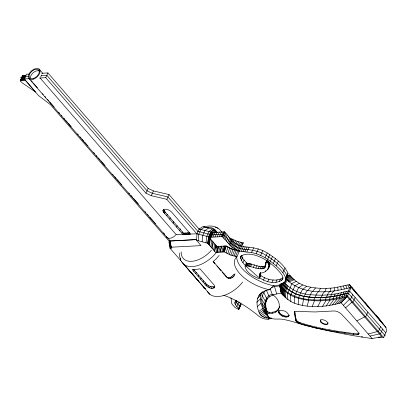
<?xml version="1.0" encoding="UTF-8"?>
<svg xmlns="http://www.w3.org/2000/svg" width="407" height="407" viewBox="0 0 407 407"><rect width="100%" height="100%" fill="white"/><g stroke="black" fill="none" stroke-linecap="round" stroke-linejoin="round"><path stroke-width="0.61" d="M294.347 296.978C311.299 302.935 329.96 301.317 346.983 296.555L381.771 336.691L372.11 338.538L341.152 302.818C325.997 307.056 309.391 308.496 294.302 303.195L294.347 296.978C288.685 294.602 283.725 290.608 279.838 285.877L274.542 286.559L271.617 287.418M266.671 260.724L265.817 262.79L265.038 267.358L264.133 268.33L263.09 268.752L258.109 268.686L247.756 265.908L245.792 265.863L244.983 266.239C246.138 272.975 253.536 276.302 259.096 278.749L259.951 273.148C265.094 273.138 269.002 269.419 270.126 264.519M166.667 236.442L166.524 236.681L170.258 240.98L171.235 247.217L200.997 245.614L196.606 240.369L196.963 233.771L199.15 229.014L202.945 226.582L214.046 229.456L216.743 232.56M179.782 252.956L179.599 256.166L180.805 260.439M378.164 337.189L383.618 337.54L386.614 330.922L385.978 327.543L380.489 320.314L349.532 284.6L334.523 287.78L334.33 290.985A7.565 5.199 82.8 0 0 331.496 294.541L329.309 299.298C312.245 301.185 291.076 300.183 280.199 284.915L273.646 285.739L269.454 289.738C256.425 291.575 254.701 302.564 259.381 313.049C261.182 317.928 267.272 318.32 271.698 318.076C266.448 320.884 260.495 318.121 256.593 314.306C246.601 306.552 235.862 299.394 223.794 295.35M198.341 240.817L198.789 234.239L200.977 229.487L204.68 227.03M298.168 304.492L298.692 298.438M278.52 312.23L278.968 310.668L278.52 312.23C279.884 315.756 284.839 318.111 288.349 316.529L289.143 315.12L288.349 316.529M288.767 315.944C288.512 311.869 282.524 309.3 279.004 310.912L278.586 311.497M202.157 241.804L202.808 235.282L204.991 230.525L208.496 228.017M262.515 316.692L266.341 314.107L263.787 311.808L260.989 303.388L260.399 298.916L260.892 295.055L262.459 291.809M372.11 338.538C351.689 335.76 331.359 331.659 311.274 326.902C302.05 324.913 293.274 321.194 283.974 319.571C279.039 318.177 273.331 320.355 268.9 317.338C262.993 310.363 257.906 297.542 265.822 290.318M266.778 312.332C262.693 306.232 264.692 294.866 272.99 294.246L273.082 294.978C282.066 301.17 281.863 314.311 268.869 313.375L266.778 312.332L267.185 311.452C265.552 307.275 264.815 302.233 267.419 298.28M205.973 242.791L206.822 236.319L209.01 231.563L212.312 229.004M279.645 307.346L279.792 306.237M163.059 210.266C165.425 207.687 169.892 210.16 171.82 212.322L190.578 234.081L182.947 234.463L163.67 212.276L162.998 210.724L163.497 209.32M215.461 252.162L207.707 243.238L208.649 236.788L210.836 232.036L214.046 229.456M207.768 243.315L208.715 236.869L210.862 232.041L214.113 229.528M208.353 243.981L209.33 237.571M260.19 276.368L260.729 272.822M208.944 244.663L209.951 238.288M209.402 245.192L210.434 238.843M210.74 246.728L211.838 240.466M302.442 305.464L303.49 299.527M211.671 247.802L212.82 241.59M212.189 248.397L213.37 242.221M334.523 287.78L330.876 288.151L330.23 291.407A7.565 4.935 86 0 0 327.462 294.953L325.274 299.71M268.427 268.218C269.052 266.107 269.007 262.866 266.554 262.001L265.939 262.306M213.578 249.995L214.83 243.905M214.392 250.936L215.69 244.892M214.728 251.317L216.041 245.294M216.407 247.98L216.809 246.184L216.585 248.184M230.835 297.868L231.349 299.389L231.425 302.732L232.194 304.385L235.2 307.656L238.66 309.447L238.904 309.178L238.385 308.42L235.383 304.736L234.854 303.052L235.175 301.653L236.33 300.549M216.203 252.33L217.592 246.362M279.533 284.941L284.859 282.02L285.816 277.961L288.003 273.209C283.842 264.255 275.376 258.191 267.262 252.966C260.628 248.784 252.864 247.39 245.172 246.886C240.105 246.138 235.053 244.012 231.669 240.049L224.557 231.868L212.53 232.473L199.15 229.014M285.953 279.645L286.91 275.585C282.748 266.631 274.282 260.566 266.168 255.342C259.534 251.16 251.77 249.766 244.078 249.262C239.011 248.519 233.959 246.388 230.576 242.43L223.463 234.244L211.437 234.854L198.056 231.39M288.003 273.209L287.047 277.264L284.859 282.02M216.967 252.289L218.396 246.316M217.277 252.274L218.722 246.301M229.166 278.408L226.989 277.442C229.889 279.863 234.585 277.274 235.007 273.753M20.35 80.672L20.584 80.347L25.259 80.087L35.577 92.063L22.309 82.911L20.615 81.303L20.35 80.672L22.588 75.707L26.109 75.407M22.588 75.707L20.421 80.957M218.686 252.198L220.207 246.22M219.907 252.131L221.489 246.149M220.243 252.111L221.846 246.133M307.122 306.125L308.75 300.274M221.764 252.03L223.443 246.047M222.848 251.974L224.583 245.986M223.051 251.964L224.801 245.97M223.916 251.918L225.712 245.925M215.664 252.36L224.181 251.902L225.992 245.909C233.593 250.798 242.76 251.709 251.531 252.559C258.409 253.856 264.759 257.092 270.375 261.197C276.353 265.903 282.799 270.762 285.816 277.961M269.454 289.738A30.581 14.922 24.7 0 1 240.842 274.771A30.581 14.922 24.7 0 1 236.971 256.629L230.896 255.179L224.42 252.045L226.241 246.057L216.992 246.393L208.649 236.788M226.078 252.986L227.986 247.049L226.241 246.057M358.679 334.264L358.75 333.318L357.534 331.293L341.809 314.53L340.16 313.044L337.286 311.528L335.098 310.994L333.053 310.999L315.084 311.955L296.769 311.431L294.317 312.016L295.772 320.655L297.054 322.227L299.231 323.397L315.883 328.006L329.395 330.759L353.21 334.376L357.051 334.808L358.679 334.264L359.198 333.023L358.175 333.918L353.586 333.552L337.24 331.206L322.782 328.591L310.22 325.697L299.608 322.573L297.436 321.403L296.154 319.831L294.699 311.421L294.322 312.25M227.706 253.82L229.701 247.929L227.986 247.049M229.314 254.553L231.395 248.697L229.701 247.929M230.896 255.179L233.058 249.359L239.453 250.885L243.315 242.847L237.235 241.392L230.26 238.131M330.876 288.151L326.165 288.344L324.934 291.621A7.565 4.614 89.2 0 0 322.242 295.167L320.055 299.923M232.453 255.698L234.697 249.903M312.235 306.491L314.494 300.681M233.984 256.115L236.309 250.341M235.49 256.425L237.897 250.671M236.971 256.629L239.453 250.885L235.322 249.303L231.822 247.069L222.37 236.62L210.343 237.23L196.963 233.771L175.849 234.753M20.584 80.347L22.772 75.595M20.823 80.327L23.011 75.575M21.088 80.311L23.27 75.56M21.622 80.286L23.809 75.529M22.339 80.245L24.522 75.493M23.138 80.204L25.32 75.448M196.606 239.606L169.017 241.092L50.616 104.828L38.446 95.472L24.206 78.968L26.394 74.211L28.928 74.059M23.921 80.159L25.137 77.518M24.603 80.123L25.086 79.07M40.7 77.071L41.672 74.954M39.403 78.052L45.737 77.676L47.919 72.919L148.128 188.451L153.429 190.939L169.042 194.571L199.257 229.345M197.069 234.096L166.855 199.323L151.241 195.691L145.945 193.208L148.128 188.451M151.241 195.691L153.429 190.939M166.855 199.323L169.042 194.571M162.998 210.724L163.65 209.3M163.085 211.233L163.741 209.809M163.334 211.788L163.99 210.363M163.706 212.322L164.565 210.399M163.772 212.393L164.601 210.444M163.833 212.464L164.662 210.516M164.621 213.37L165.278 211.945M166.712 215.776L167.369 214.352M169.683 219.195L170.34 217.77M173.107 223.138L173.764 221.713M181.588 261.574L170.029 248.275L168.991 242.094L169.719 240.506M169.785 240.985L169.297 242.043L170.324 248.229M176.572 227.121L177.228 225.697M179.645 230.662L180.52 228.759M181.914 233.267L182.565 231.842M182.947 234.463L183.603 233.038M183.196 234.478L183.852 233.053M183.954 234.437L184.61 233.013M185.093 234.376L185.75 232.952M186.442 234.305L187.317 232.402M187.836 234.228L188.492 232.804M189.097 234.157L189.754 232.733M208.816 236.833L211.004 232.082M209.056 236.894L211.243 232.143M209.351 236.971L211.538 232.219M193.732 271.301L194.276 270.121M209.666 237.052L211.854 232.3M209.961 237.128L212.149 232.377M210.2 237.189L212.388 232.438M210.343 237.23L212.53 232.473M210.465 237.23L212.652 232.478M211.345 237.184L213.533 232.428M195.731 273.601L196.276 272.42M212.927 237.098L215.115 232.341M214.952 236.986L217.135 232.234M198.138 276.373L198.682 275.193M217.145 236.869L219.327 232.117M219.241 236.757L221.428 232.005M200.661 279.273L201.2 278.093M220.976 236.665L223.163 231.909M222.085 236.604L224.272 231.853M222.37 236.62L224.557 231.868M222.838 237.159L225.025 232.402M202.991 281.954L203.536 280.774M223.758 238.217L225.946 233.465M224.974 239.616L227.162 234.864M204.843 284.086L205.382 282.906M205.911 285.312L192.14 269.444L194.989 269.693L199.99 268.798L213.889 284.798L214.662 285.938L214.789 287.083L214.128 287.876C211.213 289.372 207.987 287.352 205.911 285.312L206.451 284.132L193.63 269.378M226.317 241.163L228.505 236.411M206.639 286.045L207.188 284.854L206.451 284.132M227.625 242.669L229.813 237.917M208.058 287.062L208.643 285.78L207.188 284.854M228.734 243.946L230.922 239.189M209.666 287.876L210.322 286.457L213.543 286.92L214.693 286.65L214.128 287.876M229.482 244.805L231.669 240.049M229.843 245.212L232.026 240.456M211.284 288.441L212.016 286.843M230.8 246.174L232.982 241.422M231.822 247.069L234.01 242.313M212.892 288.324L213.543 286.92M232.921 247.888L235.109 243.132M234.086 248.631L236.274 243.879M235.322 249.303L237.51 244.551M236.63 249.903L238.817 245.151M238.009 250.432L240.196 245.675M241.173 251.307L243.361 246.556M242.984 251.643L245.172 246.886M240.527 257.092L241.137 255.896C248.804 251.796 258.297 255.718 265.288 259.697C272.008 264.168 278.515 269.49 282.799 276.434L282.946 278.612L281.654 280.387C272.049 285.739 260.77 280.052 253.673 273.011C248.967 268.208 241.616 264.199 240.527 257.092L241.015 256.039M240.608 258.618L242.063 255.448M244.882 251.877L247.069 247.125M241.402 260.485L242.857 257.316M246.871 252.025L249.059 247.268M242.933 262.693L244.149 260.053M245.233 265.257L246.449 262.617M251.531 252.559L253.719 247.807M245.792 265.863L247.008 263.222M246.347 265.796L247.558 263.156M246.998 265.812L248.214 263.171M247.756 265.908L248.967 263.268M248.611 266.086L249.827 263.446M249.567 266.341L250.778 263.7M256.12 253.688L258.308 248.931M250.62 266.682L251.836 264.041M234.854 303.052L236.07 300.407M235.383 304.736L237.083 301.043M253.246 267.511L254.456 264.871M236.757 306.72L238.94 301.969M260.633 255.408L262.82 250.651M255.83 268.213L257.046 265.567M238.385 308.42L240.573 303.668L239.759 302.818M238.66 309.447L240.603 305.225M238.904 309.178L241.092 304.421L240.573 303.668M258.109 268.686L259.325 266.041M265.074 257.717L267.262 252.966M260.078 268.93L261.294 266.29M261.737 268.956L262.953 266.315M259.783 274.242L260.511 272.659M259.635 275.198L260.607 273.087M259.478 276.256L260.689 273.616M263.09 268.752L264.306 266.112M265.817 262.79L266.926 260.465M259.32 277.284L260.775 274.115M265.756 263.522L266.483 261.94M267.664 259.315L269.851 254.558M266.554 262.001L267.038 260.943M259.427 277.63L260.643 274.99M260.068 276.633L260.795 275.051M265.512 264.809L266 263.751M259.722 277.961L260.933 275.32M264.133 268.33L265.349 265.69M265.369 265.593L266.097 264.006M266.982 262.149L267.709 260.561M265.11 266.961L265.598 265.903M264.865 267.679L265.593 266.092M267.445 262.474L268.172 260.892M267.913 262.973L268.645 261.386M268.361 263.614L269.088 262.032M265.389 271.652L265.878 270.594M268.712 264.871L269.922 262.23M270.375 261.197L272.563 256.446M268.742 266.651L269.953 264.006M267.76 269.571L268.976 266.931M263.41 280.184L264.626 277.543M273.214 263.38L275.402 258.628M267.694 281.72L268.91 279.08M276.175 265.852L278.363 261.101M271.942 282.422L273.153 279.782M266.066 301.078C264.067 306.171 266.453 311.625 268.142 316.458M265.639 304.421L265.237 305.301L261.691 299.343M275.87 282.382L277.086 279.736M266.153 308.313L265.751 309.188L262.266 303.714M282.921 272.573L285.109 267.821M279.202 281.675L280.418 279.029M281.654 280.387L282.87 277.747M280.331 285.068L280.82 284.01M280.377 285.119L280.861 284.061M280.428 285.175L280.911 284.117M280.52 285.282L281.252 283.699M280.606 285.383L281.573 283.262M280.698 285.49L281.639 283.343M280.988 285.928L282.199 283.287M268.869 313.375L269.276 312.495C273.051 312.53 277.599 311.533 279.36 307.799M281.42 286.513L283.119 282.814M281.939 287.133L284.127 282.377C290.761 289.962 300.463 294.058 310.46 294.688C319.785 295.523 329.273 295.38 338.446 293.335C342.236 292.918 345.95 290.623 349.75 291.193L385.805 332.789M282.544 287.785L284.732 283.033A7.565 4.136 -43.9 0 0 285.831 279.497M283.236 288.482L285.424 283.725A7.565 3.856 -46 0 0 286.482 279.497L291.941 277.554C300.58 286.91 314.077 288.563 326.165 288.344M272.471 313.125L272.873 312.245M284.015 289.209L286.202 284.452M288.003 282.092L288.507 280.993L286.106 278.378M284.88 289.972L287.067 285.221M275.508 312.133L275.91 311.258M285.831 290.776L288.019 286.019M277.818 310.48L278.22 309.6M287.937 292.618L290.125 287.866A7.53 2.722 -52.8 0 0 291.361 283.796L296.286 281.379M278.8 313.069L279.182 312.24L278.902 311.406M279.416 313.95L279.797 313.125L279.182 312.24M280.321 314.815L280.703 313.99L279.797 313.125M290.964 294.622L293.147 289.87A7.514 1.094 -60.6 0 0 294.673 285.994L299.231 283.333M281.456 315.608L281.832 314.779L280.703 313.99M282.738 316.27L283.119 315.445C284.854 316.112 287.021 316.783 288.726 315.705M284.086 316.758L284.468 315.934M294.505 296.311L296.693 291.554A7.53 0.626 -68 0 1 298.55 287.835L302.681 284.976M285.409 317.043L285.79 316.214M286.609 317.099L286.991 316.27M287.612 316.921L287.993 316.097M298.575 297.675L300.758 292.918A7.545 2.025 -74.3 0 1 302.894 289.296L306.547 286.274M294.373 312.576L294.754 311.752M294.51 313.446L294.892 312.622M294.704 314.677L295.085 313.853M294.933 316.097L295.309 315.272M303.159 298.718L305.347 293.966A7.555 3.037 -79.5 0 1 307.697 290.384L310.821 287.245M295.156 317.526L295.538 316.702M295.36 318.788L295.736 317.964M295.507 319.714L295.884 318.885M295.568 320.121L295.95 319.292M295.772 320.655L296.154 319.831M296.103 321.225L296.479 320.401M296.525 321.749L296.907 320.919M297.054 322.227L297.436 321.403M297.68 322.659L298.061 321.835M308.272 299.44L310.46 294.688A7.56 3.744 -83.9 0 1 312.958 291.132L315.501 287.907M298.402 323.051L298.784 322.227M299.231 323.397L299.608 322.573M300.152 323.702L300.534 322.873M313.904 299.842L316.086 295.09A7.565 4.243 -87.5 0 1 318.696 291.539L320.614 288.273M304.268 324.974L304.65 324.15M309.839 326.526L310.22 325.697M315.883 328.006L316.264 327.177M329.309 299.298L332.962 298.738L335.149 293.986M332.962 298.738L336.258 298.092L338.446 293.335M322.4 329.416L322.782 328.591M336.258 298.092L339.209 297.405L341.397 292.653M339.209 297.405L341.844 296.734L344.032 291.982M341.844 296.734L344.174 296.133L346.362 291.381M329.395 330.759L329.772 329.935M344.174 296.133L346.23 295.655L348.417 290.898A7.26 4.162 -88.3 0 1 349.822 288.349L351.19 287.413L385.978 327.543M383.618 337.54L347.563 295.945L351.19 287.413L349.532 284.6M350.498 299.328L352.681 294.576M336.859 332.036L337.24 331.206M352.945 302.152L355.128 297.4M344.795 333.241L345.177 332.412M353.21 334.376L353.586 333.552M357.051 334.808L357.432 333.979M365.674 316.844L367.862 312.088M357.799 334.742L358.175 333.918M358.338 334.564L358.72 333.735M378.408 331.532L380.596 326.78M380.433 333.867L382.621 329.11M294.302 303.195C289.265 301.078 284.849 297.527 281.39 293.315C275.376 293.783 267.811 295.487 265.664 301.958L262.164 295.589M317.786 306.563L320.731 300.763M241.829 242.638L240.079 245.914L241.641 246.133L240.038 245.853M238.802 245.045L240.323 242.328M237.2 244.612L238.792 241.911M322.497 306.369L326.027 300.549M235.577 244.068L237.235 241.392M234.269 242.887L235.653 240.766M326.144 305.998L330.123 300.127M232.967 241.605L234.05 240.033M231.456 240.527L232.417 239.199M228.393 277.828L231.558 276.862L233.994 274.303L234.737 274.862M329.441 305.494L333.826 299.562M230.092 239.128L230.759 238.258M332.402 304.914L337.154 298.911M335.053 304.299L340.13 298.219M219.185 255.342L216.234 258.847L213.207 261.462L227.711 277.986M337.403 303.698L342.775 297.542M267.842 268.34L269.515 265.837L269.8 262.495M240.847 304.695L241.092 304.421M239.754 307.071L239.998 306.802L239.479 306.044L236.477 302.36L235.948 300.671M339.474 303.164L345.1 296.947M341.046 302.798L346.866 296.53M341.152 302.818L346.983 296.555M258.827 295.507L261.248 293.04M257.336 298.59L260.892 295.055M343.33 305.336L349.435 299.384M256.873 302.259L260.399 298.916M345.512 307.85L351.882 302.208M257.433 306.507L260.989 303.388M214.403 232.555L215.741 231.405M213.039 232.779L215.288 230.881M211.971 232.443L214.693 230.199M259.015 311.34L262.657 308.475M259.381 313.049L263.044 310.271M260.088 314.509L263.787 311.808M261.131 315.725L264.886 313.09M264.235 317.409L267.664 315.181M266.295 317.882L268.808 316.31M268.691 318.111L269.729 317.485M268.076 319.251L269.622 318.335M282.748 278.012C275.915 281.98 267.012 279.843 260.811 275.585M356.842 320.925L364.616 316.9M285.745 278.759L289.158 281.868L294.322 279.665M265.227 265.949C258.877 268.493 252.737 262.902 246.433 263.634M288.207 281.064L293.472 278.948M287.301 280.265L292.669 278.235M286.299 278.571L291.285 276.897L291.941 277.554M286.777 277.518L290.705 276.267L291.285 276.897M286.793 276.694L290.201 275.666L290.705 276.267M286.889 275.88L289.672 275.076M286.91 275.915L289.774 275.096L290.201 275.666M368.177 333.994L377.35 331.588M289.158 281.868C306.41 295.604 331.013 292.714 351.073 287.388L349.425 284.574M361.37 337.016L362.561 336.726M369.978 336.075L379.375 333.923M203.724 226.892C208.42 225.62 213.817 225.392 218.025 228.23M168.991 242.094L170.645 241.824M170.029 248.275L171.891 247.975L171.235 247.217M287.362 275.386L289.774 275.096M288.176 281.039L288.507 280.993M41.59 73.301L47.919 72.919M25.3 76.587L28.47 76.399M41.127 75.641L46.825 75.3L147.039 190.827L152.335 193.315L167.949 196.947L198.163 231.72M24.206 78.968L29.273 78.663M25.509 76.954L21.011 77.203L20.777 77.523L21.347 78.556M189.672 232.916L183.521 233.216L164.28 211.075L163.568 209.478M170.258 240.98L196.571 239.56M203.8 287.459C202.874 287.546 204.97 289.163 205.52 288.39M205.739 288.777L205.245 288.802L188.044 269.007M239.479 248.321L240.547 248.509M384.071 335.622L385.292 335.831L348.25 293.101C326.811 298.646 297.873 302.574 282.071 283.501M348.657 293.569C343.767 293.208 338.99 295.96 334.055 296.362C324.216 298.026 314.097 297.899 304.253 296.342C295.528 295.111 287.571 290.374 282.076 283.552M346.23 295.655L347.563 295.945M196.606 240.369L207.707 243.238M231.395 248.697L233.058 249.359M208.643 285.78L210.322 286.457M267.185 311.452L269.276 312.495M281.832 314.779L283.119 315.445M232.957 275.727L233.811 276.363M214.087 262.8L214.804 263.339M231.558 276.862L232.529 277.584M218.493 267.872L219.21 268.406M229.975 277.599L230.84 278.246M223.346 273.458L224.064 273.992M225.193 275.585L225.91 276.124M226.261 276.811L226.979 277.35M247.09 263.634L242.491 258.109L241.646 255.225M198.204 280.698L198.814 281.339M213.115 261.686L214.886 263.721M216.885 266.025L218.091 267.409M219.21 268.701L221.011 270.772M222.176 272.115L225.905 276.404M39.062 69.063L42.811 73.377M40.217 78.124L176.185 234.605M31.186 80.622L32.438 82.061M33.272 83.023L37.444 87.82M42.45 93.579L43.284 94.541M44.953 96.459L45.788 97.421M47.456 99.344L48.703 100.783M49.537 101.74L54.126 107.021M58.715 112.301L59.549 113.263M61.218 115.181L62.052 116.143M63.721 118.061L64.972 119.5M65.807 120.462L67.476 122.38M68.31 123.341L71.225 126.699M77.483 133.903L78.317 134.859M79.986 136.783L81.237 138.222M82.072 139.179L83.74 141.102M84.575 142.058L87.912 145.899M93.747 152.62L94.582 153.581M96.25 155.499L97.085 156.461M98.336 157.901L100.005 159.819M100.839 160.78L105.011 165.583M112.52 174.221L113.355 175.178M114.606 176.618L116.27 178.541M117.104 179.502L121.693 184.778M128.785 192.938L129.619 193.9M130.871 195.34L132.54 197.258M133.374 198.219L138.375 203.978M145.05 211.66L145.884 212.622M147.136 214.062L148.387 215.501M149.639 216.941L155.479 223.662M163.4 232.779L164.652 234.218M29.309 78.927L167.287 237.719M182.392 262.505L195.014 277.06M185.221 265.756L186.833 267.613M195.391 277.493L197.899 280.377M183.867 264.413L209.87 294.337M45.737 77.676L145.945 193.208M264.952 311.879L265.807 312.866M378.357 317.852L383.577 324.776M376.556 315.776L381.557 322.446M365.221 302.701L368.823 307.753M266.147 313.365L268.9 317.338M264.306 310.531L267.567 315.257M263.924 308.776L267.231 313.695M353.892 289.631L356.089 293.065M351.714 287.118L353.642 290.242M347.853 284.946L349.303 287.8M263.685 292.44L267.017 299.155M266.483 290.43L269.297 296.886M345.782 285.48L346.978 288.4M270.07 288.492L272.512 295.141M343.432 286.075L344.337 289.077M274.542 286.559L276.674 293.92M279.726 285.856L281.293 293.294M280.321 286.518L281.817 293.885M280.886 287.194L282.326 294.49M281.542 287.902L282.906 295.116M340.781 286.691L341.361 289.764M282.28 288.639L283.562 295.772M283.099 289.408L284.289 296.454M169.968 241.931L170.96 248.128M284 290.206L285.093 297.166M171.316 246.164L171.601 248.021M284.956 291.01L285.943 297.883M287.159 292.938L287.907 299.598M337.82 287.276L338.029 290.42M290.471 295.136L290.852 301.556M241.834 244.587A30.581 14.922 24.7 0 1 243.315 242.847M273.646 285.739A32.194 15.705 24.7 0 1 236.772 256.054M238.599 251.76A32.194 15.705 24.7 0 1 239.453 250.885M216.259 252.64A25.097 14.886 -41 0 1 181.339 261.467M180.667 259.88A25.097 14.886 -41 0 1 180.255 258.119M215.247 227.167A25.097 14.886 -41 0 1 221.505 231.853M242.618 282.107A25.097 14.886 -41 0 1 207.341 291.387M205.571 227.493A21.444 12.719 -41 0 1 217.023 232.718M211.396 250.254A21.444 12.719 -41 0 1 191.611 261.335A21.444 12.719 -41 0 1 181.196 251.943M328.078 322.756A4.065 1.984 24.7 0 1 323.621 323.534A4.065 1.984 24.7 0 1 320.889 319.612M175.524 235.302A6.975 4.136 -41 0 1 166.585 236.899M30.383 78.083A6.019 3.571 -41 0 1 33.766 72.283A6.019 3.571 -41 0 1 39.688 71.225M279.838 285.877L281.39 293.315L279.838 285.877M320.96 322.334A4.065 1.984 24.7 0 0 327.498 324.221A4.065 1.984 24.7 0 0 323.779 319.943A4.065 1.984 24.7 0 0 320.96 322.334M33.115 79.263A6.975 4.136 -41 0 0 39.764 69.882A6.975 4.136 -41 0 0 29.68 72.843A6.975 4.136 -41 0 0 33.115 79.263M33.257 78.541A6.019 3.571 -41 0 0 39.001 70.442A6.019 3.571 -41 0 0 30.296 73.001A6.019 3.571 -41 0 0 33.257 78.541"/></g></svg>
